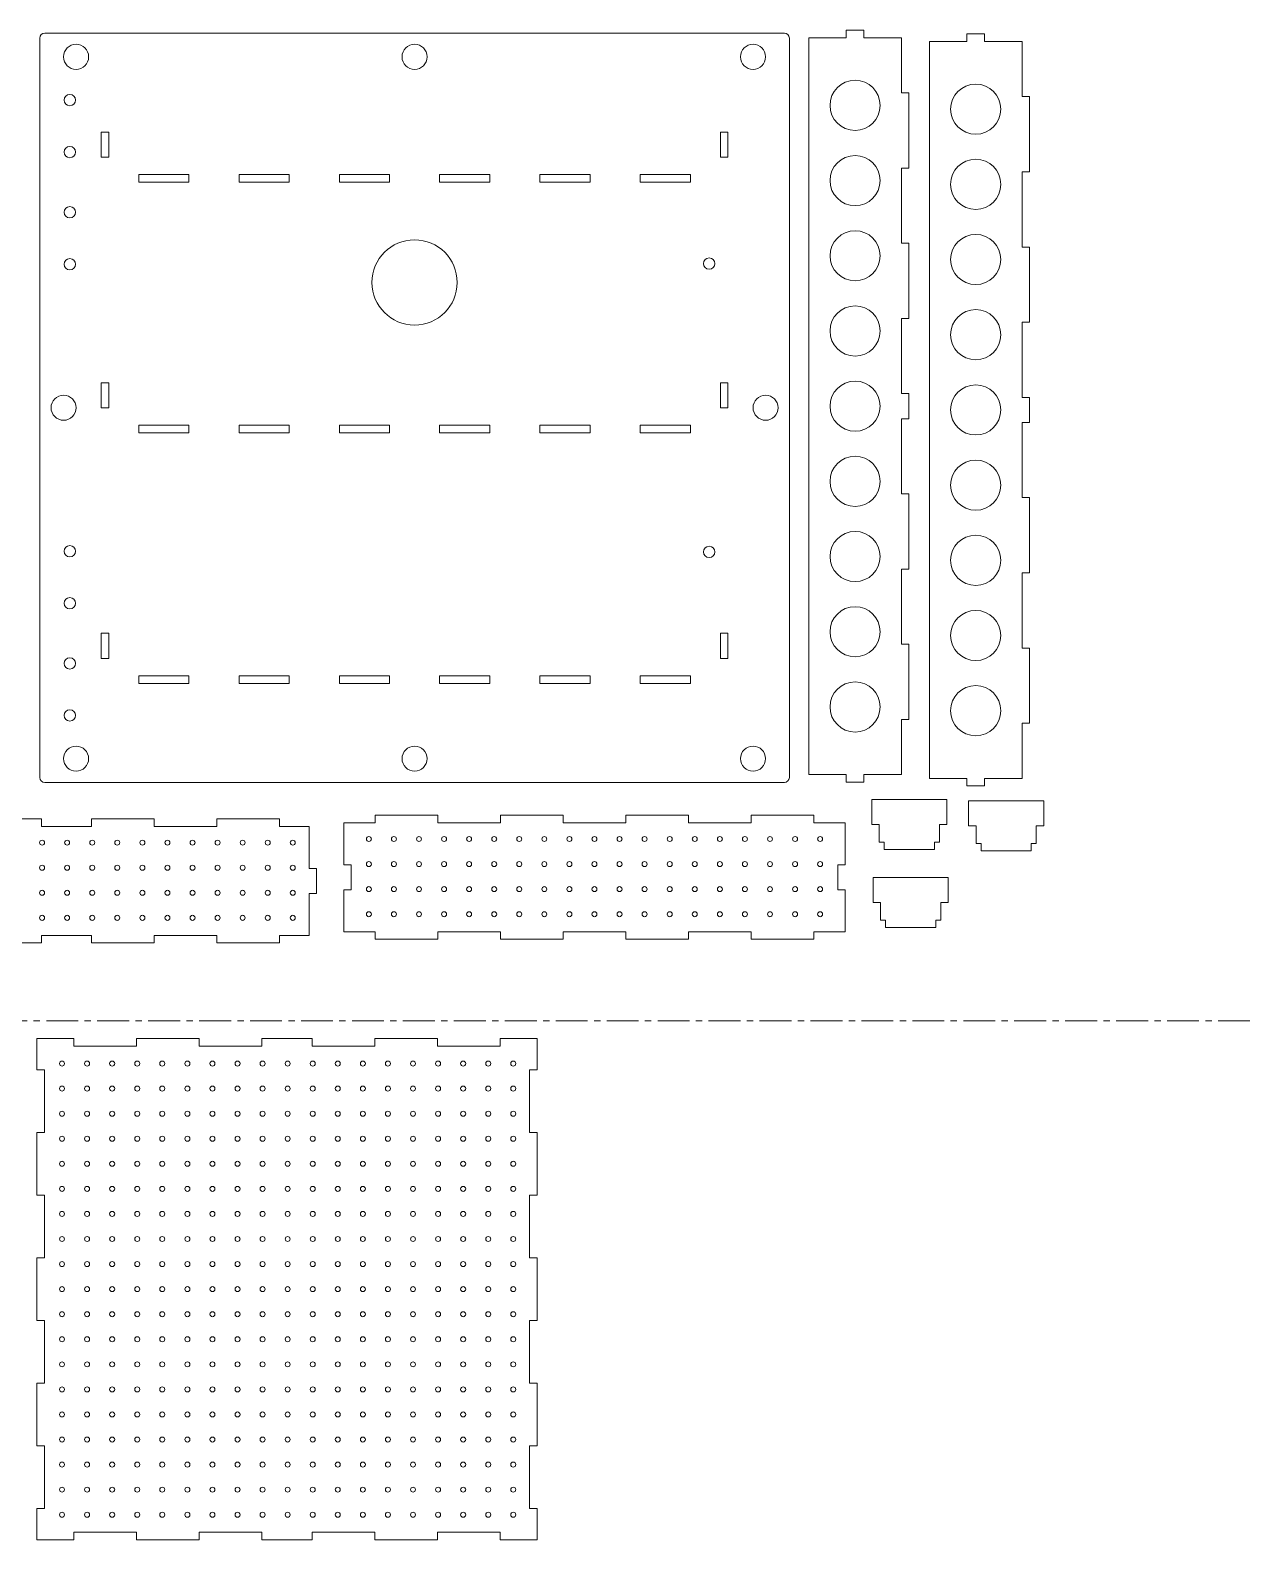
# Model space of a CAD drawing. Header units: millimetres. Extents: x 0 to 1600, y 0 to 800.
# Drawn here: x 1111 to 1600, y 193 to 795 of the extents above; entities that cross this region are included whole.
import ezdxf

# ---------------------------------------------------------------- set-up
doc = ezdxf.new("R2010")
doc.units = ezdxf.units.MM
doc.linetypes.add('CENTERX2', pattern=[20.32, 12.7, -2.54, 2.54, -2.54])

msp = doc.modelspace()

# ---------------------------------------------------------------- linework, layer by layer
at = {"color": 7, "linetype": 'Continuous', "lineweight": 15}
for p, q in [((1436.67, 792.17), (1436.67, 795.17)), ((1443.67, 795.17), (1436.67, 795.17)), ((1443.67, 795.17), (1443.67, 792.17)), ((1114.97, 792.04), (1114.97, 497.04)), ((1411.97, 794.04), (1116.97, 794.04)), ((1413.97, 497.04), (1413.97, 792.04)), ((1421.67, 792.17), (1421.67, 498.17)), ((1421.67, 792.17), (1436.67, 792.17)), ((1443.67, 792.17), (1458.67, 792.17)), ((1458.67, 792.17), (1458.67, 770.17)), ((1469.79, 790.67), (1469.79, 496.67)), ((1469.79, 790.67), (1484.79, 790.67)), ((1484.79, 790.67), (1484.79, 793.67)), ((1491.79, 793.67), (1484.79, 793.67)), ((1491.79, 793.67), (1491.79, 790.67)), ((1491.79, 790.67), (1506.79, 790.67)), ((1506.79, 790.67), (1506.79, 768.67)), ((1458.67, 770.17), (1461.67, 770.17)), ((1461.67, 740.17), (1461.67, 770.17)), ((1506.79, 768.67), (1509.79, 768.67)), ((1509.79, 738.67), (1509.79, 768.67)), ((1142.47, 754.54), (1139.47, 754.54)), ((1139.47, 754.54), (1139.47, 744.54)), ((1142.47, 744.54), (1142.47, 754.54)), ((1389.47, 754.54), (1386.47, 754.54)), ((1386.47, 754.54), (1386.47, 744.54)), ((1389.47, 744.54), (1389.47, 754.54)), ((1139.47, 744.54), (1142.47, 744.54)), ((1386.47, 744.54), (1389.47, 744.54)), ((1174.47, 737.54), (1154.47, 737.54)), ((1154.47, 737.54), (1154.47, 734.54)), ((1174.47, 734.54), (1174.47, 737.54)), ((1214.47, 737.54), (1194.47, 737.54)), ((1194.47, 737.54), (1194.47, 734.54)), ((1214.47, 734.54), (1214.47, 737.54)), ((1254.47, 737.54), (1234.47, 737.54)), ((1234.47, 737.54), (1234.47, 734.54)), ((1254.47, 734.54), (1254.47, 737.54)), ((1294.47, 737.54), (1274.47, 737.54)), ((1274.47, 737.54), (1274.47, 734.54)), ((1294.47, 734.54), (1294.47, 737.54)), ((1334.47, 737.54), (1314.47, 737.54)), ((1314.47, 737.54), (1314.47, 734.54)), ((1334.47, 734.54), (1334.47, 737.54)), ((1374.47, 737.54), (1354.47, 737.54)), ((1354.47, 737.54), (1354.47, 734.54)), ((1374.47, 734.54), (1374.47, 737.54)), ((1461.67, 740.17), (1458.67, 740.17)), ((1458.67, 740.17), (1458.67, 710.17)), ((1509.79, 738.67), (1506.79, 738.67)), ((1506.79, 738.67), (1506.79, 708.67)), ((1154.47, 734.54), (1174.47, 734.54)), ((1194.47, 734.54), (1214.47, 734.54)), ((1234.47, 734.54), (1254.47, 734.54)), ((1274.47, 734.54), (1294.47, 734.54)), ((1314.47, 734.54), (1334.47, 734.54)), ((1354.47, 734.54), (1374.47, 734.54)), ((1458.67, 710.17), (1461.67, 710.17)), ((1461.67, 680.17), (1461.67, 710.17)), ((1506.79, 708.67), (1509.79, 708.67)), ((1509.79, 678.67), (1509.79, 708.67)), ((1461.67, 680.17), (1458.67, 680.17)), ((1458.67, 680.17), (1458.67, 650.17)), ((1509.79, 678.67), (1506.79, 678.67)), ((1506.79, 678.67), (1506.79, 648.67)), ((1142.47, 654.54), (1139.47, 654.54)), ((1139.47, 654.54), (1139.47, 644.54)), ((1142.47, 644.54), (1142.47, 654.54)), ((1386.47, 654.54), (1386.47, 644.54)), ((1389.47, 654.54), (1386.47, 654.54)), ((1389.47, 644.54), (1389.47, 654.54)), ((1139.47, 644.54), (1142.47, 644.54)), ((1386.47, 644.54), (1389.47, 644.54)), ((1458.67, 650.17), (1461.67, 650.17)), ((1461.67, 640.17), (1461.67, 650.17)), ((1506.79, 648.67), (1509.79, 648.67)), ((1509.79, 638.67), (1509.79, 648.67)), ((1461.67, 640.17), (1458.67, 640.17)), ((1458.67, 640.17), (1458.67, 610.17)), ((1509.79, 638.67), (1506.79, 638.67)), ((1506.79, 638.67), (1506.79, 608.67)), ((1174.47, 637.54), (1154.47, 637.54)), ((1154.47, 637.54), (1154.47, 634.54)), ((1154.47, 634.54), (1174.47, 634.54)), ((1174.47, 634.54), (1174.47, 637.54)), ((1214.47, 637.54), (1194.47, 637.54)), ((1194.47, 637.54), (1194.47, 634.54)), ((1194.47, 634.54), (1214.47, 634.54)), ((1214.47, 634.54), (1214.47, 637.54)), ((1254.47, 637.54), (1234.47, 637.54)), ((1234.47, 637.54), (1234.47, 634.54)), ((1234.47, 634.54), (1254.47, 634.54)), ((1254.47, 634.54), (1254.47, 637.54)), ((1274.47, 637.54), (1274.47, 634.54)), ((1294.47, 637.54), (1274.47, 637.54)), ((1274.47, 634.54), (1294.47, 634.54)), ((1294.47, 634.54), (1294.47, 637.54)), ((1314.47, 637.54), (1314.47, 634.54)), ((1334.47, 637.54), (1314.47, 637.54)), ((1314.47, 634.54), (1334.47, 634.54)), ((1334.47, 634.54), (1334.47, 637.54)), ((1354.47, 637.54), (1354.47, 634.54)), ((1374.47, 637.54), (1354.47, 637.54)), ((1354.47, 634.54), (1374.47, 634.54)), ((1374.47, 634.54), (1374.47, 637.54)), ((1458.67, 610.17), (1461.67, 610.17)), ((1461.67, 580.17), (1461.67, 610.17)), ((1506.79, 608.67), (1509.79, 608.67)), ((1509.79, 578.67), (1509.79, 608.67)), ((1461.67, 580.17), (1458.67, 580.17)), ((1458.67, 580.17), (1458.67, 550.17)), ((1509.79, 578.67), (1506.79, 578.67)), ((1506.79, 578.67), (1506.79, 548.67)), ((1142.47, 554.54), (1139.47, 554.54)), ((1139.47, 554.54), (1139.47, 544.54)), ((1142.47, 544.54), (1142.47, 554.54)), ((1389.47, 554.54), (1386.47, 554.54)), ((1386.47, 554.54), (1386.47, 544.54)), ((1389.47, 544.54), (1389.47, 554.54)), ((1458.67, 550.17), (1461.67, 550.17)), ((1461.67, 520.17), (1461.67, 550.17)), ((1506.79, 548.67), (1509.79, 548.67)), ((1509.79, 518.67), (1509.79, 548.67)), ((1139.47, 544.54), (1142.47, 544.54)), ((1386.47, 544.54), (1389.47, 544.54)), ((1174.47, 537.54), (1154.47, 537.54)), ((1154.47, 537.54), (1154.47, 534.54)), ((1174.47, 534.54), (1174.47, 537.54)), ((1214.47, 537.54), (1194.47, 537.54)), ((1194.47, 537.54), (1194.47, 534.54)), ((1214.47, 534.54), (1214.47, 537.54)), ((1254.47, 537.54), (1234.47, 537.54)), ((1234.47, 537.54), (1234.47, 534.54)), ((1254.47, 534.54), (1254.47, 537.54)), ((1294.47, 537.54), (1274.47, 537.54)), ((1274.47, 537.54), (1274.47, 534.54)), ((1294.47, 534.54), (1294.47, 537.54)), ((1334.47, 537.54), (1314.47, 537.54)), ((1314.47, 537.54), (1314.47, 534.54)), ((1334.47, 534.54), (1334.47, 537.54)), ((1374.47, 537.54), (1354.47, 537.54)), ((1354.47, 537.54), (1354.47, 534.54)), ((1374.47, 534.54), (1374.47, 537.54)), ((1154.47, 534.54), (1174.47, 534.54)), ((1194.47, 534.54), (1214.47, 534.54)), ((1234.47, 534.54), (1254.47, 534.54)), ((1274.47, 534.54), (1294.47, 534.54)), ((1314.47, 534.54), (1334.47, 534.54)), ((1354.47, 534.54), (1374.47, 534.54)), ((1461.67, 520.17), (1458.67, 520.17)), ((1458.67, 520.17), (1458.67, 498.17)), ((1509.79, 518.67), (1506.79, 518.67)), ((1506.79, 518.67), (1506.79, 496.67)), ((1116.97, 495.04), (1411.97, 495.04)), ((1436.67, 498.17), (1421.67, 498.17)), ((1436.67, 495.17), (1436.67, 498.17)), ((1436.67, 495.17), (1443.67, 495.17)), ((1458.67, 498.17), (1443.67, 498.17)), ((1443.67, 498.17), (1443.67, 495.17)), ((1484.79, 496.67), (1469.79, 496.67)), ((1484.79, 493.67), (1484.79, 496.67)), ((1506.79, 496.67), (1491.79, 496.67)), ((1491.79, 496.67), (1491.79, 493.67)), ((1476.81, 488.24), (1446.81, 488.24)), ((1446.81, 488.24), (1446.81, 478.24)), ((1476.81, 478.24), (1476.81, 488.24)), ((1484.79, 493.67), (1491.79, 493.67)), ((1248.73, 481.98), (1248.73, 478.98)), ((1273.73, 481.98), (1248.73, 481.98)), ((1273.73, 478.98), (1273.73, 481.98)), ((1323.73, 481.98), (1298.73, 481.98)), ((1298.73, 481.98), (1298.73, 478.98)), ((1323.73, 478.98), (1323.73, 481.98)), ((1348.73, 481.98), (1348.73, 478.98)), ((1373.73, 481.98), (1348.73, 481.98)), ((1373.73, 478.98), (1373.73, 481.98)), ((1398.73, 481.98), (1398.73, 478.98)), ((1423.73, 481.98), (1398.73, 481.98)), ((1423.73, 478.98), (1423.73, 481.98)), ((1515.44, 487.75), (1485.44, 487.75)), ((1485.44, 487.75), (1485.44, 477.75)), ((1515.44, 477.75), (1515.44, 487.75)), ((1115.65, 480.53), (1090.65, 480.53)), ((1115.65, 477.53), (1115.65, 480.53)), ((1135.65, 477.53), (1115.65, 477.53)), ((1135.65, 480.53), (1135.65, 477.53)), ((1160.65, 480.53), (1135.65, 480.53)), ((1160.65, 477.53), (1160.65, 480.53)), ((1185.65, 477.53), (1160.65, 477.53)), ((1185.65, 480.53), (1185.65, 477.53)), ((1210.65, 480.53), (1185.65, 480.53)), ((1210.65, 477.53), (1210.65, 480.53)), ((1222.4, 477.53), (1210.65, 477.53)), ((1222.4, 460.78), (1222.4, 477.53)), ((1236.23, 478.98), (1236.23, 462.23)), ((1248.73, 478.98), (1236.23, 478.98)), ((1298.73, 478.98), (1273.73, 478.98)), ((1348.73, 478.98), (1323.73, 478.98)), ((1398.73, 478.98), (1373.73, 478.98)), ((1436.23, 478.98), (1423.73, 478.98)), ((1436.23, 462.23), (1436.23, 478.98)), ((1449.81, 478.24), (1446.81, 478.24)), ((1449.81, 471.24), (1449.81, 478.24)), ((1473.81, 478.24), (1476.81, 478.24)), ((1473.81, 471.24), (1473.81, 478.24)), ((1488.44, 477.75), (1485.44, 477.75)), ((1488.44, 470.75), (1488.44, 477.75)), ((1512.44, 477.75), (1515.44, 477.75)), ((1512.44, 470.75), (1512.44, 477.75)), ((1449.81, 471.24), (1451.81, 471.24)), ((1451.81, 471.24), (1451.81, 468.24)), ((1471.81, 471.24), (1473.81, 471.24)), ((1471.81, 468.24), (1471.81, 471.24)), ((1488.44, 470.75), (1490.44, 470.75)), ((1490.44, 470.75), (1490.44, 467.75)), ((1510.44, 470.75), (1512.44, 470.75)), ((1510.44, 467.75), (1510.44, 470.75)), ((1451.81, 468.24), (1471.81, 468.24)), ((1490.44, 467.75), (1510.44, 467.75)), ((1225.4, 460.78), (1222.4, 460.78)), ((1225.4, 450.78), (1225.4, 460.78)), ((1239.23, 462.23), (1236.23, 462.23)), ((1239.23, 452.23), (1239.23, 462.23)), ((1433.23, 462.23), (1436.23, 462.23)), ((1433.23, 452.23), (1433.23, 462.23)), ((1236.23, 452.23), (1236.23, 435.48)), ((1236.23, 452.23), (1239.23, 452.23)), ((1436.23, 452.23), (1433.23, 452.23)), ((1436.23, 435.48), (1436.23, 452.23)), ((1477.34, 457.15), (1447.34, 457.15)), ((1447.34, 457.15), (1447.34, 447.15)), ((1477.34, 447.15), (1477.34, 457.15)), ((1222.4, 450.78), (1225.4, 450.78)), ((1222.4, 434.03), (1222.4, 450.78)), ((1450.34, 447.15), (1447.34, 447.15)), ((1450.34, 440.15), (1450.34, 447.15)), ((1474.34, 447.15), (1477.34, 447.15)), ((1474.34, 440.15), (1474.34, 447.15)), ((1450.34, 440.15), (1452.34, 440.15)), ((1452.34, 440.15), (1452.34, 437.15)), ((1472.34, 440.15), (1474.34, 440.15)), ((1472.34, 437.15), (1472.34, 440.15)), ((1135.65, 434.03), (1115.65, 434.03)), ((1115.65, 434.03), (1115.65, 431.03)), ((1135.65, 431.03), (1135.65, 434.03)), ((1185.65, 434.03), (1160.65, 434.03)), ((1160.65, 434.03), (1160.65, 431.03)), ((1185.65, 431.03), (1185.65, 434.03)), ((1222.4, 434.03), (1210.65, 434.03)), ((1210.65, 434.03), (1210.65, 431.03)), ((1248.73, 435.48), (1236.23, 435.48)), ((1248.73, 432.48), (1248.73, 435.48)), ((1298.73, 435.48), (1273.73, 435.48)), ((1273.73, 435.48), (1273.73, 432.48)), ((1298.73, 432.48), (1298.73, 435.48)), ((1348.73, 435.48), (1323.73, 435.48)), ((1323.73, 435.48), (1323.73, 432.48)), ((1348.73, 432.48), (1348.73, 435.48)), ((1398.73, 435.48), (1373.73, 435.48)), ((1373.73, 435.48), (1373.73, 432.48)), ((1398.73, 432.48), (1398.73, 435.48)), ((1436.23, 435.48), (1423.73, 435.48)), ((1423.73, 435.48), (1423.73, 432.48)), ((1452.34, 437.15), (1472.34, 437.15)), ((1090.65, 431.03), (1115.65, 431.03)), ((1135.65, 431.03), (1160.65, 431.03)), ((1185.65, 431.03), (1210.65, 431.03)), ((1248.73, 432.48), (1273.73, 432.48)), ((1298.73, 432.48), (1323.73, 432.48)), ((1348.73, 432.48), (1373.73, 432.48)), ((1398.73, 432.48), (1423.73, 432.48)), ((1113.85, 392.89), (1113.85, 380.39)), ((1128.6, 392.89), (1113.85, 392.89)), ((1128.6, 392.89), (1128.6, 389.89)), ((1153.6, 389.89), (1153.6, 392.89)), ((1178.6, 392.89), (1153.6, 392.89)), ((1178.6, 392.89), (1178.6, 389.89)), ((1203.6, 389.89), (1203.6, 392.89)), ((1223.6, 392.89), (1203.6, 392.89)), ((1223.6, 392.89), (1223.6, 389.89)), ((1248.6, 389.89), (1248.6, 392.89)), ((1273.6, 392.89), (1248.6, 392.89)), ((1273.6, 392.89), (1273.6, 389.89)), ((1298.6, 389.89), (1298.6, 392.89)), ((1313.35, 392.89), (1298.6, 392.89)), ((1313.35, 380.39), (1313.35, 392.89)), ((1128.6, 389.89), (1153.6, 389.89)), ((1178.6, 389.89), (1203.6, 389.89)), ((1223.6, 389.89), (1248.6, 389.89)), ((1273.6, 389.89), (1298.6, 389.89)), ((1113.85, 380.39), (1116.85, 380.39)), ((1116.85, 380.39), (1116.85, 355.39)), ((1313.35, 380.39), (1310.35, 380.39)), ((1310.35, 380.39), (1310.35, 355.39)), ((1113.85, 355.39), (1113.85, 330.39)), ((1116.85, 355.39), (1113.85, 355.39)), ((1310.35, 355.39), (1313.35, 355.39)), ((1313.35, 330.39), (1313.35, 355.39)), ((1113.85, 330.39), (1116.85, 330.39)), ((1116.85, 330.39), (1116.85, 305.39)), ((1313.35, 330.39), (1310.35, 330.39)), ((1310.35, 330.39), (1310.35, 305.39)), ((1113.85, 305.39), (1113.85, 280.39)), ((1116.85, 305.39), (1113.85, 305.39)), ((1310.35, 305.39), (1313.35, 305.39)), ((1313.35, 280.39), (1313.35, 305.39)), ((1113.85, 280.39), (1116.85, 280.39)), ((1116.85, 280.39), (1116.85, 255.39)), ((1313.35, 280.39), (1310.35, 280.39)), ((1310.35, 280.39), (1310.35, 255.39)), ((1113.85, 255.39), (1113.85, 230.39)), ((1116.85, 255.39), (1113.85, 255.39)), ((1310.35, 255.39), (1313.35, 255.39)), ((1313.35, 230.39), (1313.35, 255.39)), ((1113.85, 230.39), (1116.85, 230.39)), ((1116.85, 230.39), (1116.85, 205.39)), ((1313.35, 230.39), (1310.35, 230.39)), ((1310.35, 230.39), (1310.35, 205.39)), ((1113.85, 205.39), (1113.85, 192.89)), ((1116.85, 205.39), (1113.85, 205.39)), ((1310.35, 205.39), (1313.35, 205.39)), ((1313.35, 192.89), (1313.35, 205.39)), ((1113.85, 192.89), (1128.6, 192.89)), ((1128.6, 195.89), (1153.6, 195.89)), ((1128.6, 192.89), (1128.6, 195.89)), ((1153.6, 195.89), (1153.6, 192.89)), ((1153.6, 192.89), (1178.6, 192.89)), ((1178.6, 195.89), (1203.6, 195.89)), ((1178.6, 192.89), (1178.6, 195.89)), ((1203.6, 195.89), (1203.6, 192.89)), ((1203.6, 192.89), (1223.6, 192.89)), ((1223.6, 195.89), (1248.6, 195.89)), ((1223.6, 192.89), (1223.6, 195.89)), ((1248.6, 195.89), (1248.6, 192.89)), ((1248.6, 192.89), (1273.6, 192.89)), ((1273.6, 195.89), (1298.6, 195.89)), ((1273.6, 192.89), (1273.6, 195.89)), ((1298.6, 195.89), (1298.6, 192.89)), ((1298.6, 192.89), (1313.35, 192.89))]:
    msp.add_line(p, q, dxfattribs=at)
at = {"color": 7, "linetype": 'CENTERX2', "lineweight": 0}
msp.add_line((0, 400), (1600, 400), dxfattribs=at)
at = {"color": 7, "linetype": 'Continuous', "lineweight": 15}
for centre, radius in [((1129.47, 784.54), 5), ((1264.47, 784.54), 5), ((1399.47, 784.54), 5), ((1440.17, 765.17), 10), ((1488.29, 763.67), 10), ((1126.97, 767.29), 2.25), ((1126.97, 746.54), 2.25), ((1440.17, 735.17), 10), ((1488.29, 733.67), 10), ((1126.97, 722.54), 2.25), ((1264.47, 694.54), 17), ((1440.17, 705.17), 10), ((1488.29, 703.67), 10), ((1126.97, 701.79), 2.25), ((1381.97, 702.04), 2.25), ((1440.17, 675.17), 10), ((1488.29, 673.67), 10), ((1440.17, 645.17), 10), ((1488.29, 643.67), 10), ((1124.47, 644.54), 5), ((1404.47, 644.54), 5), ((1440.17, 615.17), 10), ((1488.29, 613.67), 10), ((1440.17, 585.17), 10), ((1488.29, 583.67), 10), ((1126.97, 587.29), 2.25), ((1381.97, 587.04), 2.25), ((1126.97, 566.54), 2.25), ((1440.17, 555.17), 10), ((1488.29, 553.67), 10), ((1126.97, 542.54), 2.25), ((1440.17, 525.17), 10), ((1488.29, 523.67), 10), ((1126.97, 521.79), 2.25), ((1129.47, 504.54), 5), ((1264.47, 504.54), 5), ((1399.47, 504.54), 5), ((1115.9, 471.03), 1), ((1125.9, 471.03), 1), ((1135.9, 471.03), 1), ((1145.9, 471.03), 1), ((1155.9, 471.03), 1), ((1165.9, 471.03), 1), ((1175.9, 471.03), 1), ((1185.9, 471.03), 1), ((1195.9, 471.03), 1), ((1205.9, 471.03), 1), ((1215.9, 471.03), 1), ((1246.23, 472.48), 1), ((1256.23, 472.48), 1), ((1266.23, 472.48), 1), ((1276.23, 472.48), 1), ((1286.23, 472.48), 1), ((1296.23, 472.48), 1), ((1306.23, 472.48), 1), ((1316.23, 472.48), 1), ((1326.23, 472.48), 1), ((1336.23, 472.48), 1), ((1346.23, 472.48), 1), ((1356.23, 472.48), 1), ((1366.23, 472.48), 1), ((1376.23, 472.48), 1), ((1386.23, 472.48), 1), ((1396.23, 472.48), 1), ((1406.23, 472.48), 1), ((1416.23, 472.48), 1), ((1426.23, 472.48), 1), ((1115.9, 461.03), 1), ((1125.9, 461.03), 1), ((1135.9, 461.03), 1), ((1145.9, 461.03), 1), ((1155.9, 461.03), 1), ((1165.9, 461.03), 1), ((1175.9, 461.03), 1), ((1185.9, 461.03), 1), ((1195.9, 461.03), 1), ((1205.9, 461.03), 1), ((1215.9, 461.03), 1), ((1246.23, 462.48), 1), ((1256.23, 462.48), 1), ((1266.23, 462.48), 1), ((1276.23, 462.48), 1), ((1286.23, 462.48), 1), ((1296.23, 462.48), 1), ((1306.23, 462.48), 1), ((1316.23, 462.48), 1), ((1326.23, 462.48), 1), ((1336.23, 462.48), 1), ((1346.23, 462.48), 1), ((1356.23, 462.48), 1), ((1366.23, 462.48), 1), ((1376.23, 462.48), 1), ((1386.23, 462.48), 1), ((1396.23, 462.48), 1), ((1406.23, 462.48), 1), ((1416.23, 462.48), 1), ((1426.23, 462.48), 1), ((1115.9, 451.03), 1), ((1125.9, 451.03), 1), ((1135.9, 451.03), 1), ((1145.9, 451.03), 1), ((1155.9, 451.03), 1), ((1165.9, 451.03), 1), ((1175.9, 451.03), 1), ((1185.9, 451.03), 1), ((1195.9, 451.03), 1), ((1205.9, 451.03), 1), ((1215.9, 451.03), 1), ((1246.23, 452.48), 1), ((1256.23, 452.48), 1), ((1266.23, 452.48), 1), ((1276.23, 452.48), 1), ((1286.23, 452.48), 1), ((1296.23, 452.48), 1), ((1306.23, 452.48), 1), ((1316.23, 452.48), 1), ((1326.23, 452.48), 1), ((1336.23, 452.48), 1), ((1346.23, 452.48), 1), ((1356.23, 452.48), 1), ((1366.23, 452.48), 1), ((1376.23, 452.48), 1), ((1386.23, 452.48), 1), ((1396.23, 452.48), 1), ((1406.23, 452.48), 1), ((1416.23, 452.48), 1), ((1426.23, 452.48), 1), ((1115.9, 441.03), 1), ((1125.9, 441.03), 1), ((1135.9, 441.03), 1), ((1145.9, 441.03), 1), ((1155.9, 441.03), 1), ((1165.9, 441.03), 1), ((1175.9, 441.03), 1), ((1185.9, 441.03), 1), ((1195.9, 441.03), 1), ((1205.9, 441.03), 1), ((1215.9, 441.03), 1), ((1246.23, 442.48), 1), ((1256.23, 442.48), 1), ((1266.23, 442.48), 1), ((1276.23, 442.48), 1), ((1286.23, 442.48), 1), ((1296.23, 442.48), 1), ((1306.23, 442.48), 1), ((1316.23, 442.48), 1), ((1326.23, 442.48), 1), ((1336.23, 442.48), 1), ((1346.23, 442.48), 1), ((1356.23, 442.48), 1), ((1366.23, 442.48), 1), ((1376.23, 442.48), 1), ((1386.23, 442.48), 1), ((1396.23, 442.48), 1), ((1406.23, 442.48), 1), ((1416.23, 442.48), 1), ((1426.23, 442.48), 1), ((1123.85, 382.89), 1), ((1133.85, 382.89), 1), ((1143.85, 382.89), 1), ((1153.85, 382.89), 1), ((1163.85, 382.89), 1), ((1173.85, 382.89), 1), ((1183.85, 382.89), 1), ((1193.85, 382.89), 1), ((1203.85, 382.89), 1), ((1213.85, 382.89), 1), ((1223.85, 382.89), 1), ((1233.85, 382.89), 1), ((1243.85, 382.89), 1), ((1253.85, 382.89), 1), ((1263.85, 382.89), 1), ((1273.85, 382.89), 1), ((1283.85, 382.89), 1), ((1293.85, 382.89), 1), ((1303.85, 382.89), 1), ((1123.85, 372.89), 1), ((1133.85, 372.89), 1), ((1143.85, 372.89), 1), ((1153.85, 372.89), 1), ((1163.85, 372.89), 1), ((1173.85, 372.89), 1), ((1183.85, 372.89), 1), ((1193.85, 372.89), 1), ((1203.85, 372.89), 1), ((1213.85, 372.89), 1), ((1223.85, 372.89), 1), ((1233.85, 372.89), 1), ((1243.85, 372.89), 1), ((1253.85, 372.89), 1), ((1263.85, 372.89), 1), ((1273.85, 372.89), 1), ((1283.85, 372.89), 1), ((1293.85, 372.89), 1), ((1303.85, 372.89), 1), ((1123.85, 362.89), 1), ((1133.85, 362.89), 1), ((1143.85, 362.89), 1), ((1153.85, 362.89), 1), ((1163.85, 362.89), 1), ((1173.85, 362.89), 1), ((1183.85, 362.89), 1), ((1193.85, 362.89), 1), ((1203.85, 362.89), 1), ((1213.85, 362.89), 1), ((1223.85, 362.89), 1), ((1233.85, 362.89), 1), ((1243.85, 362.89), 1), ((1253.85, 362.89), 1), ((1263.85, 362.89), 1), ((1273.85, 362.89), 1), ((1283.85, 362.89), 1), ((1293.85, 362.89), 1), ((1303.85, 362.89), 1), ((1123.85, 352.89), 1), ((1133.85, 352.89), 1), ((1143.85, 352.89), 1), ((1153.85, 352.89), 1), ((1163.85, 352.89), 1), ((1173.85, 352.89), 1), ((1183.85, 352.89), 1), ((1193.85, 352.89), 1), ((1203.85, 352.89), 1), ((1213.85, 352.89), 1), ((1223.85, 352.89), 1), ((1233.85, 352.89), 1), ((1243.85, 352.89), 1), ((1253.85, 352.89), 1), ((1263.85, 352.89), 1), ((1273.85, 352.89), 1), ((1283.85, 352.89), 1), ((1293.85, 352.89), 1), ((1303.85, 352.89), 1), ((1123.85, 342.89), 1), ((1133.85, 342.89), 1), ((1143.85, 342.89), 1), ((1153.85, 342.89), 1), ((1163.85, 342.89), 1), ((1173.85, 342.89), 1), ((1183.85, 342.89), 1), ((1193.85, 342.89), 1), ((1203.85, 342.89), 1), ((1213.85, 342.89), 1), ((1223.85, 342.89), 1), ((1233.85, 342.89), 1), ((1243.85, 342.89), 1), ((1253.85, 342.89), 1), ((1263.85, 342.89), 1), ((1273.85, 342.89), 1), ((1283.85, 342.89), 1), ((1293.85, 342.89), 1), ((1303.85, 342.89), 1), ((1123.85, 332.89), 1), ((1133.85, 332.89), 1), ((1143.85, 332.89), 1), ((1153.85, 332.89), 1), ((1163.85, 332.89), 1), ((1173.85, 332.89), 1), ((1183.85, 332.89), 1), ((1193.85, 332.89), 1), ((1203.85, 332.89), 1), ((1213.85, 332.89), 1), ((1223.85, 332.89), 1), ((1233.85, 332.89), 1), ((1243.85, 332.89), 1), ((1253.85, 332.89), 1), ((1263.85, 332.89), 1), ((1273.85, 332.89), 1), ((1283.85, 332.89), 1), ((1293.85, 332.89), 1), ((1303.85, 332.89), 1), ((1123.85, 322.89), 1), ((1133.85, 322.89), 1), ((1143.85, 322.89), 1), ((1153.85, 322.89), 1), ((1163.85, 322.89), 1), ((1173.85, 322.89), 1), ((1183.85, 322.89), 1), ((1193.85, 322.89), 1), ((1203.85, 322.89), 1), ((1213.85, 322.89), 1), ((1223.85, 322.89), 1), ((1233.85, 322.89), 1), ((1243.85, 322.89), 1), ((1253.85, 322.89), 1), ((1263.85, 322.89), 1), ((1273.85, 322.89), 1), ((1283.85, 322.89), 1), ((1293.85, 322.89), 1), ((1303.85, 322.89), 1), ((1123.85, 312.89), 1), ((1133.85, 312.89), 1), ((1143.85, 312.89), 1), ((1153.85, 312.89), 1), ((1163.85, 312.89), 1), ((1173.85, 312.89), 1), ((1183.85, 312.89), 1), ((1193.85, 312.89), 1), ((1203.85, 312.89), 1), ((1213.85, 312.89), 1), ((1223.85, 312.89), 1), ((1233.85, 312.89), 1), ((1243.85, 312.89), 1), ((1253.85, 312.89), 1), ((1263.85, 312.89), 1), ((1273.85, 312.89), 1), ((1283.85, 312.89), 1), ((1293.85, 312.89), 1), ((1303.85, 312.89), 1), ((1123.85, 302.89), 1), ((1133.85, 302.89), 1), ((1143.85, 302.89), 1), ((1153.85, 302.89), 1), ((1163.85, 302.89), 1), ((1173.85, 302.89), 1), ((1183.85, 302.89), 1), ((1193.85, 302.89), 1), ((1203.85, 302.89), 1), ((1213.85, 302.89), 1), ((1223.85, 302.89), 1), ((1233.85, 302.89), 1), ((1243.85, 302.89), 1), ((1253.85, 302.89), 1), ((1263.85, 302.89), 1), ((1273.85, 302.89), 1), ((1283.85, 302.89), 1), ((1293.85, 302.89), 1), ((1303.85, 302.89), 1), ((1123.85, 292.89), 1), ((1133.85, 292.89), 1), ((1143.85, 292.89), 1), ((1153.85, 292.89), 1), ((1163.85, 292.89), 1), ((1173.85, 292.89), 1), ((1183.85, 292.89), 1), ((1193.85, 292.89), 1), ((1203.85, 292.89), 1), ((1213.85, 292.89), 1), ((1223.85, 292.89), 1), ((1233.85, 292.89), 1), ((1243.85, 292.89), 1), ((1253.85, 292.89), 1), ((1263.85, 292.89), 1), ((1273.85, 292.89), 1), ((1283.85, 292.89), 1), ((1293.85, 292.89), 1), ((1303.85, 292.89), 1), ((1123.85, 282.89), 1), ((1133.85, 282.89), 1), ((1143.85, 282.89), 1), ((1153.85, 282.89), 1), ((1163.85, 282.89), 1), ((1173.85, 282.89), 1), ((1183.85, 282.89), 1), ((1193.85, 282.89), 1), ((1203.85, 282.89), 1), ((1213.85, 282.89), 1), ((1223.85, 282.89), 1), ((1233.85, 282.89), 1), ((1243.85, 282.89), 1), ((1253.85, 282.89), 1), ((1263.85, 282.89), 1), ((1273.85, 282.89), 1), ((1283.85, 282.89), 1), ((1293.85, 282.89), 1), ((1303.85, 282.89), 1), ((1123.85, 272.89), 1), ((1133.85, 272.89), 1), ((1143.85, 272.89), 1), ((1153.85, 272.89), 1), ((1163.85, 272.89), 1), ((1173.85, 272.89), 1), ((1183.85, 272.89), 1), ((1193.85, 272.89), 1), ((1203.85, 272.89), 1), ((1213.85, 272.89), 1), ((1223.85, 272.89), 1), ((1233.85, 272.89), 1), ((1243.85, 272.89), 1), ((1253.85, 272.89), 1), ((1263.85, 272.89), 1), ((1273.85, 272.89), 1), ((1283.85, 272.89), 1), ((1293.85, 272.89), 1), ((1303.85, 272.89), 1), ((1123.85, 262.89), 1), ((1133.85, 262.89), 1), ((1143.85, 262.89), 1), ((1153.85, 262.89), 1), ((1163.85, 262.89), 1), ((1173.85, 262.89), 1), ((1183.85, 262.89), 1), ((1193.85, 262.89), 1), ((1203.85, 262.89), 1), ((1213.85, 262.89), 1), ((1223.85, 262.89), 1), ((1233.85, 262.89), 1), ((1243.85, 262.89), 1), ((1253.85, 262.89), 1), ((1263.85, 262.89), 1), ((1273.85, 262.89), 1), ((1283.85, 262.89), 1), ((1293.85, 262.89), 1), ((1303.85, 262.89), 1), ((1123.85, 252.89), 1), ((1133.85, 252.89), 1), ((1143.85, 252.89), 1), ((1153.85, 252.89), 1), ((1163.85, 252.89), 1), ((1173.85, 252.89), 1), ((1183.85, 252.89), 1), ((1193.85, 252.89), 1), ((1203.85, 252.89), 1), ((1213.85, 252.89), 1), ((1223.85, 252.89), 1), ((1233.85, 252.89), 1), ((1243.85, 252.89), 1), ((1253.85, 252.89), 1), ((1263.85, 252.89), 1), ((1273.85, 252.89), 1), ((1283.85, 252.89), 1), ((1293.85, 252.89), 1), ((1303.85, 252.89), 1), ((1123.85, 242.89), 1), ((1133.85, 242.89), 1), ((1143.85, 242.89), 1), ((1153.85, 242.89), 1), ((1163.85, 242.89), 1), ((1173.85, 242.89), 1), ((1183.85, 242.89), 1), ((1193.85, 242.89), 1), ((1203.85, 242.89), 1), ((1213.85, 242.89), 1), ((1223.85, 242.89), 1), ((1233.85, 242.89), 1), ((1243.85, 242.89), 1), ((1253.85, 242.89), 1), ((1263.85, 242.89), 1), ((1273.85, 242.89), 1), ((1283.85, 242.89), 1), ((1293.85, 242.89), 1), ((1303.85, 242.89), 1), ((1123.85, 232.89), 1), ((1133.85, 232.89), 1), ((1143.85, 232.89), 1), ((1153.85, 232.89), 1), ((1163.85, 232.89), 1), ((1173.85, 232.89), 1), ((1183.85, 232.89), 1), ((1193.85, 232.89), 1), ((1203.85, 232.89), 1), ((1213.85, 232.89), 1), ((1223.85, 232.89), 1), ((1233.85, 232.89), 1), ((1243.85, 232.89), 1), ((1253.85, 232.89), 1), ((1263.85, 232.89), 1), ((1273.85, 232.89), 1), ((1283.85, 232.89), 1), ((1293.85, 232.89), 1), ((1303.85, 232.89), 1), ((1123.85, 222.89), 1), ((1133.85, 222.89), 1), ((1143.85, 222.89), 1), ((1153.85, 222.89), 1), ((1163.85, 222.89), 1), ((1173.85, 222.89), 1), ((1183.85, 222.89), 1), ((1193.85, 222.89), 1), ((1203.85, 222.89), 1), ((1213.85, 222.89), 1), ((1223.85, 222.89), 1), ((1233.85, 222.89), 1), ((1243.85, 222.89), 1), ((1253.85, 222.89), 1), ((1263.85, 222.89), 1), ((1273.85, 222.89), 1), ((1283.85, 222.89), 1), ((1293.85, 222.89), 1), ((1303.85, 222.89), 1), ((1123.85, 212.89), 1), ((1133.85, 212.89), 1), ((1143.85, 212.89), 1), ((1153.85, 212.89), 1), ((1163.85, 212.89), 1), ((1173.85, 212.89), 1), ((1183.85, 212.89), 1), ((1193.85, 212.89), 1), ((1203.85, 212.89), 1), ((1213.85, 212.89), 1), ((1223.85, 212.89), 1), ((1233.85, 212.89), 1), ((1243.85, 212.89), 1), ((1253.85, 212.89), 1), ((1263.85, 212.89), 1), ((1273.85, 212.89), 1), ((1283.85, 212.89), 1), ((1293.85, 212.89), 1), ((1303.85, 212.89), 1), ((1123.85, 202.89), 1), ((1133.85, 202.89), 1), ((1143.85, 202.89), 1), ((1153.85, 202.89), 1), ((1163.85, 202.89), 1), ((1173.85, 202.89), 1), ((1183.85, 202.89), 1), ((1193.85, 202.89), 1), ((1203.85, 202.89), 1), ((1213.85, 202.89), 1), ((1223.85, 202.89), 1), ((1233.85, 202.89), 1), ((1243.85, 202.89), 1), ((1253.85, 202.89), 1), ((1263.85, 202.89), 1), ((1273.85, 202.89), 1), ((1283.85, 202.89), 1), ((1293.85, 202.89), 1), ((1303.85, 202.89), 1)]:
    msp.add_circle(centre, radius, dxfattribs=at)
for centre, start, end in [((1116.97, 792.04), 90, 180), ((1411.97, 792.04), 0, 90), ((1116.97, 497.04), 180, 270), ((1411.97, 497.04), 270, 0)]:
    msp.add_arc(centre, 2, start, end, dxfattribs=at)

doc.saveas('drawing.dxf')
